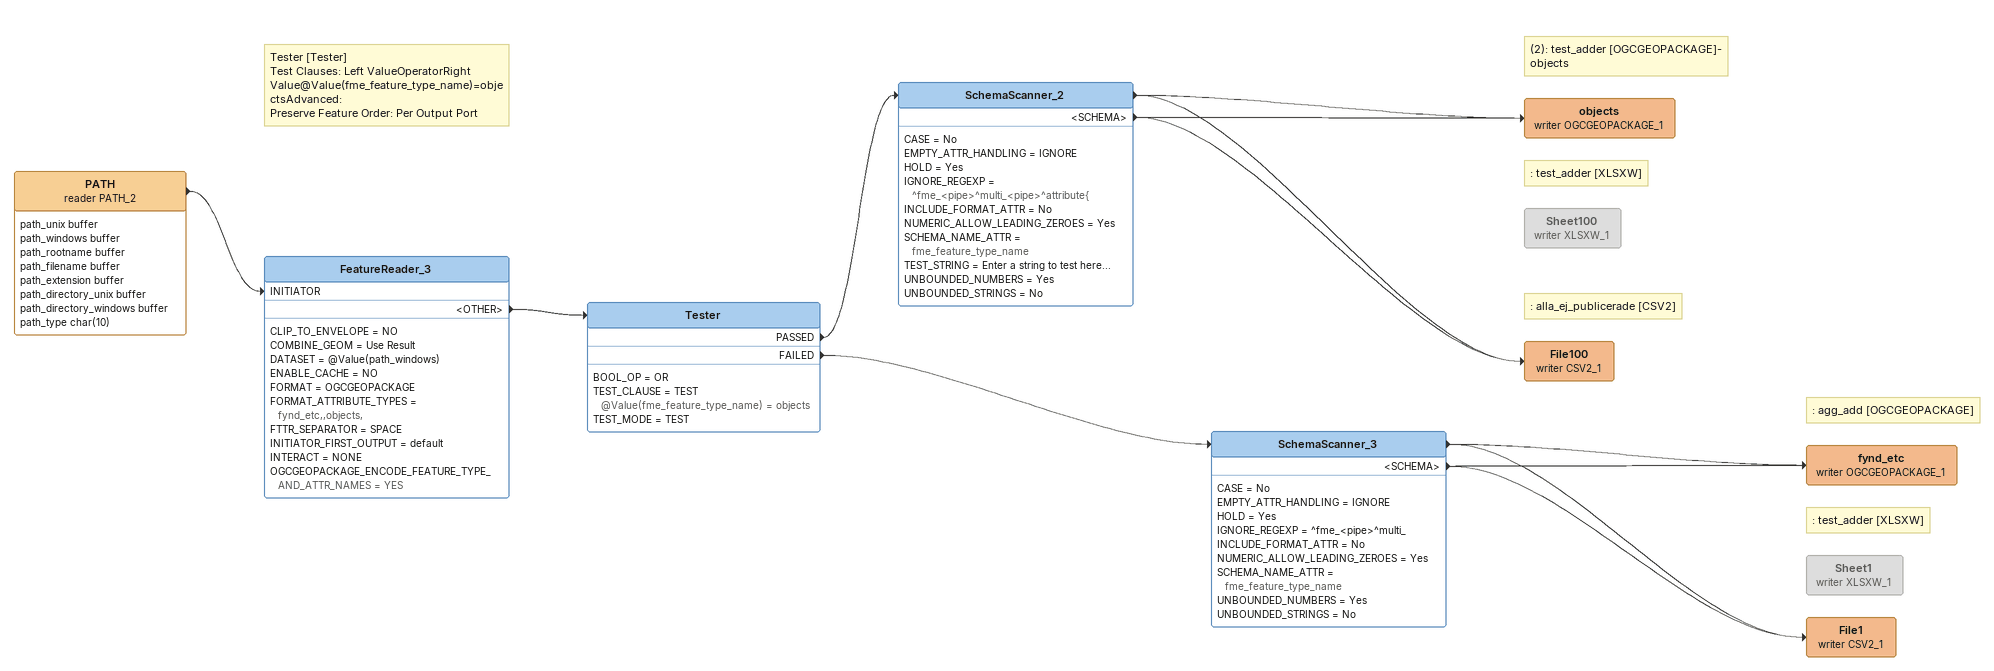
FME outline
PATH (reader PATH_2)
    attributes: path_unix buffer, path_windows buffer, path_rootname buffer, path_filename buffer, path_extension buffer, path_directory_unix buffer, path_directory_windows buffer, path_type char(10)
    -> FeatureReader_3 [INITIATOR]
FeatureReader_3
    CLIP_TO_ENVELOPE = NO
    COMBINE_GEOM = Use Result
    DATASET = @Value(path_windows)
    ENABLE_CACHE = NO
    FORMAT = OGCGEOPACKAGE
    FORMAT_ATTRIBUTE_TYPES = fynd_etc,,objects,
    FTTR_SEPARATOR = SPACE
    INITIATOR_FIRST_OUTPUT = default
    INTERACT = NONE
    OGCGEOPACKAGE_ENCODE_FEATURE_TYPE_AND_ATTR_NAMES = YES
    <OTHER> -> Tester
Note: Tester [Tester] / Test Clauses: Left ValueOperatorRight Value@Value(fme_feature_type_name)=objectsAdvanced: / Preserve Feature Order: Per Output Port
Tester
    BOOL_OP = OR
    TEST_CLAUSE = TEST @Value(fme_feature_type_name) = objects
    TEST_MODE = TEST
    PASSED -> SchemaScanner_2
    FAILED -> SchemaScanner_3
SchemaScanner_2
    CASE = No
    EMPTY_ATTR_HANDLING = IGNORE
    HOLD = Yes
    IGNORE_REGEXP = ^fme_<pipe>^multi_<pipe>^attribute{
    INCLUDE_FORMAT_ATTR = No
    NUMERIC_ALLOW_LEADING_ZEROES = Yes
    SCHEMA_NAME_ATTR = fme_feature_type_name
    TEST_STRING = Enter a string to test here...
    UNBOUNDED_NUMBERS = Yes
    UNBOUNDED_STRINGS = No
    -> File100 (writer CSV2_1)
    -> objects (writer OGCGEOPACKAGE_1)
    <SCHEMA> -> File100 (writer CSV2_1)
    <SCHEMA> -> objects (writer OGCGEOPACKAGE_1)
Note: (2): test_adder [OGCGEOPACKAGE]- objects
objects (writer OGCGEOPACKAGE_1)
Note: : alla_ej_publicerade [CSV2]
File100 (writer CSV2_1)
SchemaScanner_3
    CASE = No
    EMPTY_ATTR_HANDLING = IGNORE
    HOLD = Yes
    IGNORE_REGEXP = ^fme_<pipe>^multi_
    INCLUDE_FORMAT_ATTR = No
    NUMERIC_ALLOW_LEADING_ZEROES = Yes
    SCHEMA_NAME_ATTR = fme_feature_type_name
    UNBOUNDED_NUMBERS = Yes
    UNBOUNDED_STRINGS = No
    -> File1 (writer CSV2_1)
    -> fynd_etc (writer OGCGEOPACKAGE_1)
    <SCHEMA> -> File1 (writer CSV2_1)
    <SCHEMA> -> fynd_etc (writer OGCGEOPACKAGE_1)
Note: : agg_add [OGCGEOPACKAGE]
fynd_etc (writer OGCGEOPACKAGE_1)
File1 (writer CSV2_1)
Note: : test_adder [XLSXW]
Sheet100 (writer XLSXW_1) [off]
Note: : test_adder [XLSXW]
Sheet1 (writer XLSXW_1) [off]
